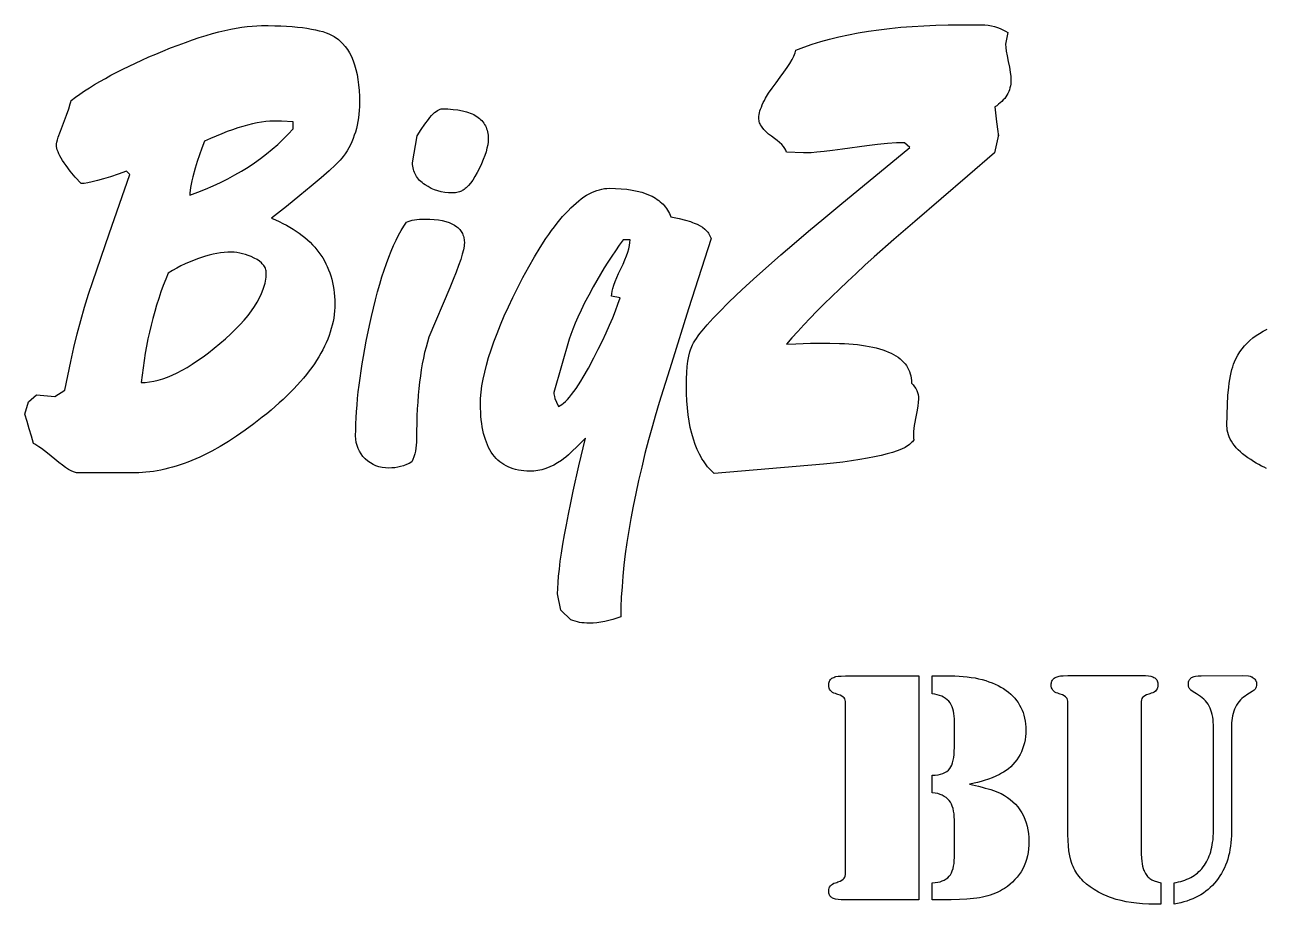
# Model space of a CAD drawing. Extents: x 7 to 905, y -397 to 592.
# Drawn here: x 296.8 to 407.4, y -102.8 to -24.4 of the extents above; entities that cross this region are included whole.
import ezdxf

# ---------------------------------------------------------------- set-up
doc = ezdxf.new("R2010")
doc.units = 0
doc.header["$MEASUREMENT"] = 0
doc.layers.add('TEXT', color=18, linetype='CONTINUOUS')

msp = doc.modelspace()

# ---------------------------------------------------------------- linework, layer by layer
at = {"layer": 'TEXT'}
for points in [[(324.4, -49.29), (324.39, -49.61), (324.37, -49.92), (324.34, -50.23), (324.3, -50.55), (324.24, -50.86), (324.17, -51.18), (324.09, -51.49), (323.99, -51.8), (323.89, -52.12), (323.77, -52.43), (323.64, -52.75), (323.49, -53.06), (323.33, -53.38), (323.16, -53.69), (322.98, -54.01), (322.78, -54.33), (322.58, -54.64), (322.35, -54.96), (322.12, -55.27), (321.87, -55.59), (321.62, -55.91), (321.35, -56.22), (321.06, -56.54), (320.76, -56.86), (320.46, -57.17), (320.13, -57.49), (319.8, -57.81), (319.45, -58.12), (319.09, -58.44), (318.72, -58.76), (318.34, -59.08), (317.94, -59.39), (317.17, -59.99), (316.41, -60.55), (315.65, -61.08), (314.91, -61.56), (314.17, -62), (313.44, -62.41), (313.08, -62.6), (312.72, -62.78), (312.37, -62.95), (312.01, -63.11), (311.66, -63.26), (311.31, -63.4), (310.96, -63.53), (310.61, -63.65), (310.26, -63.76), (309.92, -63.86), (309.58, -63.95), (309.24, -64.03), (308.9, -64.11), (308.57, -64.17), (308.23, -64.22), (307.9, -64.27), (307.57, -64.3), (307.25, -64.32), (306.92, -64.34), (306.6, -64.34), (301.44, -64.34), (301.37, -64.34), (301.29, -64.32), (301.11, -64.27), (300.91, -64.17), (300.67, -64.04), (300.41, -63.87), (300.12, -63.67), (299.8, -63.42), (299.45, -63.14), (298.79, -62.6), (298.25, -62.19), (298.02, -62.03), (297.83, -61.9), (297.66, -61.8), (297.53, -61.73), (297.35, -61.08), (297.16, -60.43), (296.97, -59.77), (296.77, -59.12), (297.11, -58.02), (297.8, -57.4), (299.45, -57.54), (300.34, -56.99), (300.59, -55.7), (300.86, -54.42), (301.14, -53.18), (301.44, -51.95), (301.76, -50.76), (302.1, -49.58), (302.45, -48.43), (302.82, -47.3), (304.3, -43.05), (306.12, -37.75), (305.84, -37.47), (305.09, -37.73), (304.4, -37.95), (303.79, -38.14), (303.25, -38.3), (302.78, -38.42), (302.38, -38.5), (302.05, -38.55), (301.79, -38.57), (301.27, -37.99), (300.82, -37.45), (300.45, -36.96), (300.28, -36.73), (300.14, -36.51), (300.01, -36.3), (299.9, -36.1), (299.8, -35.91), (299.73, -35.74), (299.66, -35.57), (299.62, -35.41), (299.6, -35.27), (299.59, -35.13), (299.6, -35.01), (299.63, -34.86), (299.67, -34.66), (299.74, -34.44), (299.94, -33.88), (300.21, -33.17), (300.48, -32.47), (300.69, -31.89), (300.82, -31.45), (300.87, -31.28), (300.89, -31.15), (301.28, -30.86), (301.68, -30.58), (302.1, -30.3), (302.54, -30.02), (302.99, -29.74), (303.46, -29.47), (303.95, -29.19), (304.45, -28.91), (304.97, -28.64), (305.51, -28.37), (306.06, -28.09), (306.63, -27.82), (307.21, -27.55), (307.82, -27.28), (308.44, -27.02), (309.07, -26.75), (309.76, -26.47), (310.43, -26.22), (311.08, -25.98), (311.71, -25.76), (312.32, -25.55), (312.92, -25.37), (313.5, -25.2), (314.05, -25.05), (314.6, -24.91), (315.12, -24.8), (315.62, -24.7), (316.11, -24.62), (316.58, -24.56), (317.03, -24.52), (317.46, -24.49), (317.87, -24.48), (318.47, -24.48), (319.04, -24.5), (319.58, -24.51), (320.1, -24.54), (320.6, -24.57), (321.07, -24.62), (321.51, -24.66), (321.92, -24.72), (322.32, -24.79), (322.68, -24.86), (323.02, -24.94), (323.33, -25.02), (323.62, -25.12), (323.88, -25.22), (324.12, -25.33), (324.33, -25.44), (324.47, -25.53), (324.6, -25.63), (324.74, -25.73), (324.86, -25.84), (324.98, -25.95), (325.1, -26.07), (325.32, -26.33), (325.53, -26.61), (325.71, -26.92), (325.88, -27.25), (326.03, -27.61), (326.16, -27.99), (326.28, -28.4), (326.38, -28.83), (326.46, -29.28), (326.52, -29.76), (326.56, -30.27), (326.59, -30.8), (326.6, -31.35), (326.59, -31.7), (326.58, -32.05), (326.55, -32.38), (326.51, -32.71), (326.46, -33.03), (326.39, -33.35), (326.32, -33.66), (326.24, -33.97), (326.14, -34.26), (326.03, -34.55), (325.92, -34.84), (325.79, -35.12), (325.65, -35.39), (325.49, -35.65), (325.33, -35.91), (325.15, -36.16), (325.04, -36.31), (324.89, -36.48), (324.7, -36.67), (324.47, -36.89), (323.9, -37.42), (323.18, -38.05), (322.3, -38.8), (321.28, -39.64), (320.1, -40.6), (318.76, -41.66), (319.11, -41.81), (319.45, -41.96), (319.77, -42.12), (320.08, -42.28), (320.39, -42.45), (320.68, -42.62), (320.96, -42.8), (321.23, -42.99), (321.49, -43.18), (321.73, -43.38), (321.97, -43.59), (322.2, -43.8), (322.41, -44.02), (322.62, -44.24), (322.81, -44.47), (322.99, -44.7), (323.16, -44.95), (323.32, -45.19), (323.47, -45.45), (323.61, -45.71), (323.73, -45.97), (323.85, -46.24), (323.95, -46.52), (324.05, -46.8), (324.13, -47.09), (324.2, -47.39), (324.26, -47.69), (324.31, -48), (324.35, -48.31), (324.38, -48.63), (324.39, -48.96)], [(383.57, -34.22), (383.21, -35.81), (380.81, -37.89), (376.09, -41.94), (374.22, -43.56), (372.49, -45.1), (371.66, -45.84), (370.87, -46.57), (370.11, -47.28), (369.38, -47.97), (368.69, -48.64), (368.02, -49.3), (367.38, -49.94), (366.78, -50.56), (366.21, -51.16), (365.66, -51.75), (365.15, -52.32), (364.67, -52.87), (365.48, -52.85), (366.8, -52.8), (368.52, -52.8), (369.4, -52.81), (369.82, -52.83), (370.23, -52.85), (370.62, -52.88), (371, -52.92), (371.36, -52.97), (371.71, -53.02), (372.04, -53.08), (372.36, -53.14), (372.67, -53.22), (372.96, -53.3), (373.24, -53.38), (373.5, -53.48), (373.75, -53.58), (373.99, -53.68), (374.21, -53.8), (374.41, -53.92), (374.61, -54.05), (374.78, -54.18), (374.95, -54.33), (375.1, -54.48), (375.23, -54.63), (375.35, -54.79), (375.46, -54.96), (375.55, -55.14), (375.63, -55.33), (375.69, -55.52), (375.74, -55.71), (375.78, -55.92), (375.8, -56.13), (375.81, -56.35), (375.95, -56.5), (376.08, -56.67), (376.18, -56.84), (376.27, -57.01), (376.34, -57.2), (376.39, -57.38), (376.42, -57.58), (376.43, -57.78), (376.41, -58.04), (376.36, -58.42), (376.27, -58.92), (376.15, -59.52), (376.09, -59.84), (376.04, -60.14), (376, -60.41), (375.98, -60.66), (375.97, -60.88), (375.97, -61.08), (375.99, -61.25), (376.01, -61.4), (375.96, -61.49), (375.89, -61.58), (375.81, -61.66), (375.72, -61.75), (375.62, -61.83), (375.5, -61.92), (375.37, -62), (375.23, -62.08), (374.9, -62.23), (374.53, -62.38), (374.1, -62.53), (373.63, -62.67), (373.1, -62.8), (372.52, -62.93), (371.89, -63.05), (371.21, -63.17), (370.47, -63.28), (369.69, -63.39), (368.86, -63.49), (367.97, -63.59), (358.21, -64.41), (358.06, -64.27), (357.91, -64.12), (357.77, -63.97), (357.63, -63.81), (357.5, -63.64), (357.37, -63.47), (357.25, -63.29), (357.13, -63.1), (357.02, -62.9), (356.91, -62.7), (356.71, -62.28), (356.52, -61.83), (356.36, -61.35), (356.21, -60.85), (356.09, -60.32), (355.98, -59.76), (355.89, -59.18), (355.83, -58.57), (355.78, -57.93), (355.75, -57.27), (355.74, -56.58), (355.75, -55.96), (355.77, -55.4), (355.82, -54.87), (355.88, -54.39), (355.95, -53.96), (356.05, -53.57), (356.1, -53.4), (356.16, -53.23), (356.22, -53.08), (356.29, -52.93), (356.38, -52.76), (356.49, -52.57), (356.63, -52.37), (356.78, -52.15), (356.95, -51.92), (357.15, -51.68), (357.6, -51.15), (358.13, -50.57), (358.75, -49.93), (359.44, -49.23), (360.22, -48.48), (361.08, -47.68), (362.03, -46.82), (363.05, -45.9), (364.16, -44.93), (365.35, -43.91), (366.62, -42.82), (367.98, -41.69), (369.42, -40.49), (375.67, -35.34), (375.19, -34.93), (374.84, -34.93), (374.46, -34.94), (373.66, -35), (372.78, -35.08), (371.82, -35.2), (369.66, -35.5), (368.77, -35.61), (368.01, -35.7), (367.36, -35.77), (366.85, -35.81), (366.45, -35.83), (366.19, -35.82), (364.67, -35.75), (364.61, -35.59), (364.51, -35.43), (364.39, -35.26), (364.24, -35.09), (364.05, -34.91), (363.84, -34.73), (363.6, -34.54), (363.33, -34.34), (363.07, -34.15), (362.84, -33.95), (362.64, -33.75), (362.48, -33.54), (362.42, -33.44), (362.36, -33.34), (362.31, -33.24), (362.27, -33.14), (362.24, -33.04), (362.22, -32.93), (362.2, -32.83), (362.2, -32.73), (362.21, -32.58), (362.22, -32.42), (362.25, -32.26), (362.3, -32.09), (362.35, -31.92), (362.42, -31.74), (362.5, -31.55), (362.59, -31.35), (362.69, -31.15), (362.8, -30.95), (363.07, -30.51), (363.38, -30.05), (363.75, -29.57), (364.11, -29.09), (364.44, -28.64), (364.72, -28.23), (364.96, -27.85), (365.16, -27.5), (365.31, -27.2), (365.43, -26.92), (365.47, -26.8), (365.5, -26.68), (366.21, -26.41), (366.95, -26.15), (367.71, -25.91), (368.51, -25.69), (369.33, -25.48), (370.18, -25.3), (371.05, -25.13), (371.96, -24.98), (372.89, -24.85), (373.85, -24.73), (374.84, -24.63), (375.86, -24.55), (376.9, -24.49), (377.98, -24.45), (379.08, -24.42), (380.21, -24.41), (382.34, -24.41), (382.64, -24.45), (382.93, -24.51), (383.21, -24.57), (383.47, -24.65), (383.72, -24.75), (383.96, -24.85), (384.19, -24.97), (384.4, -25.1), (384.19, -26.14), (384.21, -26.42), (384.25, -26.77), (384.33, -27.19), (384.43, -27.69), (384.54, -28.2), (384.61, -28.63), (384.66, -29.01), (384.67, -29.32), (384.67, -29.5), (384.65, -29.69), (384.62, -29.86), (384.58, -30.04), (384.53, -30.2), (384.47, -30.37), (384.4, -30.53), (384.31, -30.68), (384.22, -30.83), (384.11, -30.97), (383.99, -31.11), (383.86, -31.24), (383.72, -31.37), (383.57, -31.5), (383.41, -31.62), (383.23, -31.73), (383.38, -33.05), (383.49, -33.91), (383.53, -34.16), (383.55, -34.3), (383.56, -34.32), (383.57, -34.32)], [(331.34, -36.71), (331.75, -34.31), (332.1, -33.75), (332.43, -33.26), (332.74, -32.84), (332.88, -32.66), (333.03, -32.5), (333.17, -32.36), (333.3, -32.24), (333.43, -32.14), (333.55, -32.05), (333.67, -31.99), (333.78, -31.94), (333.89, -31.91), (334, -31.9), (334.49, -31.91), (334.95, -31.95), (335.38, -32), (335.78, -32.07), (336.15, -32.17), (336.32, -32.22), (336.48, -32.28), (336.64, -32.35), (336.78, -32.42), (336.92, -32.49), (337.06, -32.57), (337.18, -32.66), (337.29, -32.75), (337.4, -32.85), (337.5, -32.95), (337.59, -33.06), (337.68, -33.17), (337.75, -33.29), (337.82, -33.41), (337.88, -33.54), (337.93, -33.67), (337.98, -33.81), (338.01, -33.96), (338.04, -34.1), (338.06, -34.26), (338.07, -34.42), (338.08, -34.58), (338.06, -34.84), (338.03, -35.11), (337.96, -35.4), (337.88, -35.72), (337.77, -36.06), (337.63, -36.41), (337.47, -36.79), (337.29, -37.2), (337.09, -37.59), (336.89, -37.94), (336.7, -38.25), (336.5, -38.52), (336.31, -38.75), (336.12, -38.94), (336.02, -39.01), (335.93, -39.08), (335.83, -39.14), (335.74, -39.19), (335.68, -39.24), (335.61, -39.28), (335.52, -39.31), (335.41, -39.34), (335.29, -39.37), (335.16, -39.38), (334.85, -39.39), (334.52, -39.38), (334.21, -39.35), (333.89, -39.29), (333.59, -39.21), (333.29, -39.11), (333, -38.99), (332.72, -38.84), (332.44, -38.67), (332.31, -38.58), (332.18, -38.48), (332.07, -38.38), (331.96, -38.28), (331.86, -38.17), (331.77, -38.06), (331.69, -37.94), (331.62, -37.82), (331.55, -37.7), (331.49, -37.57), (331.45, -37.44), (331.41, -37.3), (331.38, -37.16), (331.36, -37.02), (331.34, -36.87)], [(319.66, -33), (319.32, -32.99), (318.98, -32.99), (318.62, -33), (318.25, -33.04), (317.86, -33.09), (317.47, -33.16), (317.06, -33.24), (316.63, -33.35), (316.2, -33.47), (315.75, -33.6), (315.29, -33.76), (314.81, -33.93), (314.32, -34.12), (313.82, -34.33), (313.31, -34.55), (312.78, -34.79), (312.55, -35.4), (312.34, -36.01), (312.14, -36.61), (311.96, -37.2), (311.75, -37.96), (311.67, -38.31), (311.6, -38.62), (311.55, -38.91), (311.51, -39.17), (311.49, -39.4), (311.48, -39.6), (312.19, -39.34), (312.88, -39.06), (313.56, -38.76), (314.22, -38.46), (314.86, -38.14), (315.48, -37.8), (316.08, -37.45), (316.67, -37.09), (317.23, -36.72), (317.78, -36.33), (318.31, -35.92), (318.82, -35.5), (319.32, -35.07), (319.79, -34.62), (320.25, -34.16), (320.69, -33.69), (320.69, -33.07)], [(347.08, -77.75), (346.86, -77.74), (346.64, -77.73), (346.43, -77.71), (346.22, -77.68), (346.02, -77.64), (345.82, -77.59), (345.62, -77.53), (345.43, -77.47), (344.54, -76.58), (344.26, -75.13), (344.27, -74.66), (344.3, -74.13), (344.35, -73.56), (344.42, -72.93), (344.5, -72.24), (344.61, -71.51), (344.73, -70.72), (344.88, -69.88), (345.04, -68.98), (345.23, -68.04), (345.43, -67.04), (345.65, -65.98), (346.16, -63.72), (346.74, -61.25), (346.06, -61.94), (345.48, -62.5), (345.23, -62.74), (345, -62.94), (344.79, -63.11), (344.6, -63.24), (344.26, -63.47), (343.91, -63.66), (343.56, -63.83), (343.21, -63.97), (342.86, -64.07), (342.5, -64.15), (342.33, -64.17), (342.15, -64.19), (341.97, -64.2), (341.79, -64.21), (341.52, -64.2), (341.25, -64.18), (341, -64.15), (340.76, -64.11), (340.52, -64.06), (340.29, -64), (340.07, -63.92), (339.86, -63.83), (339.66, -63.73), (339.47, -63.62), (339.28, -63.5), (339.11, -63.36), (338.94, -63.22), (338.78, -63.06), (338.63, -62.89), (338.49, -62.71), (338.35, -62.52), (338.23, -62.31), (338.11, -62.1), (338.01, -61.87), (337.91, -61.63), (337.82, -61.38), (337.74, -61.12), (337.66, -60.84), (337.6, -60.56), (337.54, -60.26), (337.5, -59.95), (337.46, -59.63), (337.43, -59.3), (337.41, -58.95), (337.39, -58.59), (337.39, -58.23), (337.4, -57.71), (337.45, -57.16), (337.52, -56.59), (337.62, -56), (337.76, -55.38), (337.92, -54.74), (338.11, -54.07), (338.33, -53.38), (338.58, -52.66), (338.86, -51.92), (339.17, -51.16), (339.51, -50.37), (339.88, -49.55), (340.28, -48.71), (340.71, -47.84), (341.17, -46.95), (341.69, -45.99), (342.21, -45.09), (342.72, -44.25), (343.22, -43.47), (343.47, -43.1), (343.72, -42.75), (343.97, -42.42), (344.22, -42.1), (344.46, -41.79), (344.71, -41.5), (344.95, -41.23), (345.19, -40.98), (345.43, -40.73), (345.67, -40.51), (345.9, -40.3), (346.14, -40.1), (346.37, -39.92), (346.61, -39.76), (346.84, -39.61), (347.07, -39.48), (347.3, -39.36), (347.53, -39.26), (347.75, -39.18), (347.98, -39.11), (348.2, -39.05), (348.43, -39.01), (348.65, -38.99), (348.87, -38.98), (349.42, -38.99), (349.94, -39.02), (350.44, -39.07), (350.91, -39.14), (351.35, -39.23), (351.77, -39.34), (352.15, -39.47), (352.51, -39.62), (352.68, -39.7), (352.84, -39.79), (352.99, -39.88), (353.14, -39.98), (353.28, -40.08), (353.41, -40.18), (353.54, -40.3), (353.66, -40.41), (353.77, -40.53), (353.88, -40.66), (353.98, -40.79), (354.07, -40.93), (354.15, -41.07), (354.23, -41.22), (354.3, -41.37), (354.36, -41.53), (355.09, -41.69), (355.67, -41.83), (356.12, -41.96), (356.29, -42.02), (356.43, -42.08), (356.71, -42.19), (356.96, -42.32), (357.19, -42.46), (357.39, -42.63), (357.48, -42.71), (357.56, -42.81), (357.64, -42.9), (357.71, -43), (357.78, -43.11), (357.84, -43.22), (357.89, -43.33), (357.94, -43.45), (355.94, -49.73), (354.4, -54.6), (353.32, -58.08), (352.96, -59.29), (352.71, -60.15), (352.37, -61.41), (352.05, -62.64), (351.76, -63.85), (351.48, -65.03), (351.23, -66.19), (351, -67.32), (350.79, -68.42), (350.6, -69.5), (350.44, -70.55), (350.29, -71.58), (350.17, -72.58), (350.07, -73.55), (350, -74.5), (349.94, -75.43), (349.91, -76.32), (349.9, -77.2), (349.54, -77.32), (349.18, -77.44), (348.82, -77.53), (348.47, -77.61), (348.12, -77.67), (347.77, -77.71), (347.42, -77.74)], [(331.27, -63.38), (331.03, -63.51), (330.78, -63.62), (330.53, -63.72), (330.27, -63.79), (330.02, -63.85), (329.75, -63.9), (329.48, -63.92), (329.21, -63.93), (328.91, -63.92), (328.61, -63.88), (328.33, -63.81), (328.07, -63.72), (327.81, -63.61), (327.57, -63.47), (327.33, -63.3), (327.11, -63.11), (326.91, -62.89), (326.74, -62.67), (326.59, -62.43), (326.47, -62.18), (326.38, -61.91), (326.31, -61.64), (326.27, -61.35), (326.25, -61.04), (326.26, -60.52), (326.27, -59.99), (326.3, -59.44), (326.33, -58.88), (326.38, -58.31), (326.43, -57.73), (326.49, -57.13), (326.56, -56.53), (326.65, -55.9), (326.74, -55.27), (326.84, -54.63), (326.95, -53.97), (327.2, -52.62), (327.49, -51.22), (327.67, -50.42), (327.84, -49.66), (328.03, -48.92), (328.21, -48.22), (328.4, -47.54), (328.6, -46.89), (328.8, -46.27), (329, -45.68), (329.21, -45.12), (329.42, -44.59), (329.64, -44.09), (329.86, -43.61), (330.09, -43.17), (330.32, -42.75), (330.55, -42.36), (330.79, -42.01), (330.95, -41.94), (331.13, -41.89), (331.31, -41.84), (331.51, -41.8), (331.72, -41.77), (331.95, -41.75), (332.19, -41.74), (332.44, -41.73), (332.86, -41.74), (333.26, -41.76), (333.63, -41.81), (333.97, -41.86), (334.29, -41.94), (334.58, -42.03), (334.84, -42.14), (335.07, -42.26), (335.27, -42.41), (335.37, -42.48), (335.45, -42.56), (335.53, -42.65), (335.6, -42.74), (335.67, -42.83), (335.73, -42.93), (335.78, -43.03), (335.82, -43.14), (335.86, -43.25), (335.89, -43.36), (335.93, -43.6), (335.95, -43.86), (335.94, -43.99), (335.92, -44.13), (335.86, -44.47), (335.76, -44.87), (335.62, -45.34), (335.43, -45.87), (335.21, -46.47), (334.95, -47.12), (334.64, -47.85), (332.78, -52.25), (332.65, -52.69), (332.53, -53.16), (332.41, -53.63), (332.3, -54.13), (332.2, -54.64), (332.11, -55.17), (332.03, -55.71), (331.96, -56.27), (331.89, -56.84), (331.84, -57.43), (331.79, -58.04), (331.75, -58.66), (331.72, -59.3), (331.7, -59.96), (331.69, -60.63), (331.68, -61.32), (331.68, -61.61), (331.66, -61.89), (331.63, -62.16), (331.58, -62.42), (331.52, -62.67), (331.45, -62.92), (331.37, -63.15)], [(345.29, -52.45), (343.92, -57.2), (343.92, -57.31), (343.94, -57.43), (343.98, -57.56), (344.02, -57.71), (344.15, -58.05), (344.33, -58.43), (344.48, -58.36), (344.63, -58.26), (344.8, -58.13), (344.97, -57.98), (345.14, -57.8), (345.32, -57.6), (345.51, -57.37), (345.7, -57.11), (345.91, -56.83), (346.11, -56.52), (346.33, -56.18), (346.55, -55.82), (347.01, -55.01), (347.49, -54.1), (347.89, -53.33), (348.26, -52.58), (348.59, -51.87), (348.9, -51.18), (349.18, -50.53), (349.42, -49.9), (349.64, -49.31), (349.83, -48.74), (349.07, -48.6), (349.09, -48.4), (349.12, -48.17), (349.19, -47.91), (349.28, -47.62), (349.39, -47.3), (349.54, -46.95), (349.7, -46.57), (349.9, -46.16), (350.09, -45.76), (350.26, -45.37), (350.4, -45.01), (350.52, -44.68), (350.61, -44.37), (350.67, -44.08), (350.71, -43.82), (350.72, -43.59), (350.1, -43.59), (349.76, -44.06), (349.42, -44.55), (349.08, -45.05), (348.75, -45.56), (348.41, -46.09), (348.08, -46.64), (347.75, -47.2), (347.42, -47.78), (347.03, -48.51), (346.67, -49.21), (346.35, -49.85), (346.07, -50.46), (345.82, -51.02), (345.61, -51.54), (345.43, -52.02)], [(307.15, -56.3), (307.51, -56.29), (307.89, -56.25), (308.27, -56.18), (308.67, -56.09), (309.07, -55.96), (309.49, -55.81), (309.91, -55.64), (310.34, -55.43), (310.79, -55.2), (311.24, -54.95), (311.7, -54.66), (312.17, -54.35), (312.66, -54.01), (313.15, -53.64), (313.65, -53.25), (314.16, -52.83), (314.66, -52.4), (315.12, -51.97), (315.56, -51.55), (315.96, -51.14), (316.33, -50.73), (316.67, -50.32), (316.98, -49.92), (317.25, -49.52), (317.49, -49.13), (317.7, -48.75), (317.88, -48.37), (318.02, -47.99), (318.14, -47.62), (318.18, -47.44), (318.22, -47.26), (318.25, -47.08), (318.27, -46.9), (318.28, -46.72), (318.28, -46.54), (318.28, -46.44), (318.27, -46.34), (318.24, -46.24), (318.22, -46.15), (318.18, -46.06), (318.13, -45.97), (318.08, -45.88), (318.02, -45.8), (317.94, -45.71), (317.87, -45.63), (317.68, -45.48), (317.47, -45.34), (317.22, -45.2), (316.95, -45.08), (316.69, -44.98), (316.43, -44.89), (316.18, -44.82), (315.93, -44.76), (315.68, -44.72), (315.43, -44.69), (315.19, -44.69), (314.87, -44.69), (314.54, -44.72), (314.22, -44.75), (313.88, -44.8), (313.55, -44.87), (313.2, -44.95), (312.86, -45.04), (312.51, -45.15), (312.15, -45.27), (311.8, -45.41), (311.43, -45.56), (311.07, -45.73), (310.69, -45.91), (310.32, -46.11), (309.94, -46.32), (309.55, -46.54), (309.33, -47.1), (309.11, -47.66), (308.9, -48.23), (308.71, -48.8), (308.52, -49.39), (308.35, -49.98), (308.18, -50.58), (308.02, -51.18), (307.88, -51.8), (307.74, -52.42), (307.62, -53.05), (307.5, -53.68), (307.4, -54.33), (307.31, -54.98), (307.22, -55.64)], [(376.45, -82.45), (376.45, -102.42), (369.93, -102.42), (369.54, -102.42), (369.27, -102.4), (369.04, -102.37), (368.94, -102.34), (368.85, -102.31), (368.77, -102.27), (368.7, -102.22), (368.63, -102.17), (368.58, -102.11), (368.53, -102.05), (368.5, -101.98), (368.47, -101.9), (368.44, -101.82), (368.43, -101.73), (368.43, -101.64), (368.44, -101.51), (368.47, -101.39), (368.51, -101.28), (368.58, -101.17), (368.66, -101.08), (368.76, -101.01), (368.89, -100.94), (369.03, -100.89), (369.14, -100.86), (369.25, -100.81), (369.45, -100.74), (369.59, -100.66), (369.71, -100.58), (369.8, -100.5), (369.85, -100.41), (369.88, -100.3), (369.91, -100.16), (369.92, -99.99), (369.93, -99.78), (369.93, -85.11), (369.92, -84.92), (369.91, -84.75), (369.88, -84.62), (369.85, -84.51), (369.8, -84.42), (369.71, -84.34), (369.59, -84.26), (369.45, -84.18), (369.25, -84.11), (369.14, -84.07), (369.03, -84.03), (368.89, -83.98), (368.76, -83.92), (368.66, -83.84), (368.58, -83.75), (368.51, -83.65), (368.47, -83.54), (368.44, -83.41), (368.43, -83.28), (368.43, -83.18), (368.45, -83.09), (368.47, -83), (368.5, -82.92), (368.54, -82.85), (368.59, -82.78), (368.65, -82.72), (368.71, -82.67), (368.79, -82.62), (368.87, -82.59), (368.96, -82.55), (369.06, -82.52), (369.28, -82.49), (369.54, -82.48), (369.93, -82.45)], [(377.65, -84.06), (377.65, -82.45), (379.27, -82.45), (379.66, -82.45), (380.04, -82.47), (380.42, -82.5), (380.78, -82.54), (381.13, -82.59), (381.47, -82.64), (381.79, -82.71), (382.11, -82.79), (382.42, -82.87), (382.71, -82.97), (382.99, -83.07), (383.26, -83.19), (383.52, -83.31), (383.77, -83.45), (384.01, -83.59), (384.24, -83.75), (384.45, -83.91), (384.65, -84.08), (384.84, -84.26), (385.01, -84.45), (385.17, -84.64), (385.31, -84.84), (385.44, -85.05), (385.56, -85.27), (385.66, -85.5), (385.75, -85.73), (385.83, -85.97), (385.89, -86.22), (385.94, -86.48), (385.98, -86.74), (386, -87.02), (386, -87.3), (385.99, -87.59), (385.97, -87.87), (385.93, -88.15), (385.87, -88.42), (385.8, -88.69), (385.71, -88.96), (385.6, -89.21), (385.48, -89.47), (385.34, -89.71), (385.19, -89.94), (385.03, -90.16), (384.85, -90.36), (384.65, -90.55), (384.45, -90.73), (384.23, -90.89), (384, -91.04), (383.82, -91.14), (383.64, -91.25), (383.33, -91.39), (383.01, -91.53), (382.66, -91.66), (382.29, -91.79), (382.01, -91.87), (381.69, -91.95), (380.97, -92.12), (381.77, -92.28), (382.09, -92.36), (382.38, -92.45), (382.64, -92.51), (382.89, -92.58), (383.12, -92.66), (383.34, -92.75), (383.56, -92.85), (383.79, -92.95), (384.08, -93.11), (384.35, -93.29), (384.61, -93.48), (384.85, -93.68), (385.07, -93.9), (385.27, -94.14), (385.46, -94.39), (385.63, -94.66), (385.78, -94.94), (385.91, -95.24), (386.02, -95.54), (386.11, -95.85), (386.18, -96.17), (386.23, -96.51), (386.26, -96.85), (386.27, -97.21), (386.26, -97.55), (386.24, -97.88), (386.19, -98.2), (386.13, -98.51), (386.06, -98.81), (385.96, -99.1), (385.85, -99.38), (385.72, -99.65), (385.57, -99.91), (385.41, -100.15), (385.23, -100.39), (385.03, -100.62), (384.82, -100.83), (384.59, -101.03), (384.35, -101.22), (384.09, -101.4), (383.91, -101.5), (383.73, -101.61), (383.51, -101.72), (383.29, -101.82), (383.06, -101.91), (382.83, -101.99), (382.6, -102.06), (382.36, -102.13), (382.12, -102.19), (381.87, -102.24), (381.62, -102.28), (381.34, -102.31), (380.74, -102.37), (380.07, -102.4), (379.33, -102.42), (377.65, -102.42), (377.65, -100.89), (377.9, -100.87), (378.14, -100.84), (378.35, -100.8), (378.55, -100.73), (378.73, -100.65), (378.89, -100.56), (379.04, -100.45), (379.16, -100.32), (379.27, -100.18), (379.36, -100.01), (379.44, -99.83), (379.51, -99.63), (379.56, -99.41), (379.6, -99.17), (379.62, -98.92), (379.63, -98.64), (379.63, -95.29), (379.62, -95.01), (379.6, -94.76), (379.56, -94.51), (379.51, -94.29), (379.44, -94.08), (379.36, -93.9), (379.27, -93.72), (379.16, -93.57), (379.04, -93.43), (378.89, -93.31), (378.73, -93.2), (378.55, -93.1), (378.35, -93.02), (378.14, -92.95), (377.9, -92.9), (377.65, -92.87), (377.65, -91.31), (377.92, -91.29), (378.17, -91.26), (378.4, -91.21), (378.61, -91.15), (378.79, -91.07), (378.95, -90.97), (379.09, -90.85), (379.21, -90.72), (379.3, -90.57), (379.39, -90.4), (379.46, -90.2), (379.52, -89.97), (379.57, -89.73), (379.6, -89.46), (379.62, -89.16), (379.63, -88.84), (379.63, -86.29), (379.62, -86.05), (379.59, -85.82), (379.55, -85.6), (379.5, -85.4), (379.43, -85.21), (379.34, -85.04), (379.24, -84.87), (379.12, -84.72), (378.98, -84.59), (378.83, -84.47), (378.67, -84.36), (378.5, -84.27), (378.31, -84.2), (378.1, -84.14), (377.88, -84.09)], [(398.04, -100.89), (398.04, -102.81), (397.59, -102.81), (396.97, -102.8), (396.4, -102.77), (395.87, -102.73), (395.39, -102.67), (394.94, -102.59), (394.49, -102.49), (394.06, -102.38), (393.64, -102.24), (393.44, -102.17), (393.25, -102.1), (392.89, -101.94), (392.47, -101.72), (392.09, -101.5), (391.73, -101.26), (391.41, -101.01), (391.12, -100.75), (390.99, -100.62), (390.87, -100.48), (390.75, -100.34), (390.64, -100.2), (390.54, -100.06), (390.45, -99.91), (390.36, -99.76), (390.28, -99.6), (390.21, -99.44), (390.14, -99.26), (390.08, -99.08), (390.02, -98.89), (389.92, -98.49), (389.84, -98.06), (389.79, -97.6), (389.76, -97.12), (389.75, -96.6), (389.75, -85.08), (389.74, -84.89), (389.73, -84.72), (389.7, -84.59), (389.67, -84.48), (389.62, -84.4), (389.53, -84.31), (389.42, -84.23), (389.27, -84.15), (389.07, -84.08), (388.96, -84.04), (388.85, -84), (388.71, -83.95), (388.59, -83.89), (388.48, -83.81), (388.4, -83.72), (388.33, -83.62), (388.29, -83.51), (388.26, -83.38), (388.25, -83.25), (388.25, -83.16), (388.27, -83.07), (388.29, -82.99), (388.32, -82.91), (388.36, -82.84), (388.41, -82.77), (388.47, -82.71), (388.53, -82.66), (388.61, -82.61), (388.69, -82.56), (388.78, -82.53), (388.87, -82.5), (388.98, -82.48), (389.09, -82.46), (389.33, -82.45), (389.75, -82.42), (396.27, -82.42), (396.66, -82.42), (396.92, -82.44), (397.14, -82.49), (397.33, -82.55), (397.41, -82.59), (397.49, -82.64), (397.55, -82.69), (397.61, -82.75), (397.66, -82.82), (397.7, -82.89), (397.73, -82.97), (397.75, -83.06), (397.77, -83.15), (397.77, -83.25), (397.76, -83.38), (397.73, -83.51), (397.69, -83.62), (397.62, -83.72), (397.54, -83.81), (397.43, -83.89), (397.31, -83.95), (397.17, -84), (397.05, -84.04), (396.95, -84.08), (396.75, -84.15), (396.6, -84.23), (396.49, -84.31), (396.4, -84.39), (396.35, -84.48), (396.31, -84.59), (396.29, -84.73), (396.28, -84.9), (396.27, -85.11), (396.27, -97.36), (396.28, -97.88), (396.29, -98.33), (396.31, -98.69), (396.33, -98.97), (396.37, -99.2), (396.41, -99.42), (396.46, -99.62), (396.51, -99.81), (396.53, -99.81), (396.54, -99.83), (396.54, -99.84), (396.65, -100.06), (396.77, -100.25), (396.84, -100.33), (396.91, -100.41), (396.98, -100.47), (397.05, -100.53), (397.13, -100.58), (397.22, -100.63), (397.45, -100.72), (397.72, -100.81)], [(399.21, -102.81), (399.21, -100.89), (399.41, -100.86), (399.61, -100.82), (399.81, -100.78), (400, -100.72), (400.18, -100.66), (400.36, -100.59), (400.53, -100.52), (400.69, -100.44), (400.85, -100.34), (401, -100.25), (401.15, -100.14), (401.29, -100.03), (401.43, -99.9), (401.56, -99.78), (401.68, -99.64), (401.8, -99.49), (401.91, -99.34), (402.01, -99.19), (402.11, -99.02), (402.2, -98.86), (402.28, -98.68), (402.35, -98.5), (402.42, -98.32), (402.48, -98.13), (402.53, -97.93), (402.58, -97.73), (402.62, -97.52), (402.65, -97.3), (402.68, -97.08), (402.7, -96.86), (402.71, -96.39), (402.71, -86.82), (402.7, -86.58), (402.69, -86.35), (402.66, -86.12), (402.62, -85.91), (402.56, -85.7), (402.5, -85.51), (402.42, -85.32), (402.34, -85.14), (402.24, -84.98), (402.12, -84.82), (402, -84.67), (401.87, -84.53), (401.72, -84.4), (401.56, -84.28), (401.39, -84.17), (401.21, -84.06), (401.05, -83.97), (400.91, -83.88), (400.7, -83.73), (400.65, -83.67), (400.6, -83.61), (400.57, -83.55), (400.54, -83.48), (400.51, -83.33), (400.49, -83.16), (400.5, -83.07), (400.51, -82.98), (400.53, -82.9), (400.56, -82.83), (400.6, -82.77), (400.65, -82.71), (400.7, -82.66), (400.76, -82.61), (400.84, -82.57), (400.92, -82.54), (401.01, -82.51), (401.12, -82.49), (401.35, -82.46), (401.63, -82.45), (405.28, -82.42), (405.84, -82.46), (405.99, -82.49), (406.12, -82.54), (406.15, -82.54), (406.17, -82.55), (406.18, -82.57), (406.27, -82.63), (406.34, -82.69), (406.41, -82.76), (406.47, -82.84), (406.51, -82.91), (406.55, -82.99), (406.57, -83.08), (406.57, -83.16), (406.56, -83.31), (406.54, -83.43), (406.5, -83.53), (406.45, -83.63), (406.34, -83.73), (406.18, -83.84), (405.7, -84.15), (405.54, -84.25), (405.39, -84.35), (405.25, -84.47), (405.12, -84.6), (405, -84.74), (404.88, -84.89), (404.78, -85.06), (404.69, -85.23), (404.6, -85.41), (404.53, -85.6), (404.47, -85.8), (404.42, -86), (404.38, -86.21), (404.35, -86.43), (404.33, -86.65), (404.33, -86.88), (404.33, -96.37), (404.32, -96.7), (404.31, -97.02), (404.28, -97.33), (404.24, -97.64), (404.19, -97.94), (404.14, -98.23), (404.07, -98.51), (403.99, -98.79), (403.9, -99.06), (403.8, -99.32), (403.69, -99.57), (403.57, -99.82), (403.44, -100.06), (403.29, -100.29), (403.14, -100.51), (402.98, -100.72), (402.81, -100.93), (402.63, -101.13), (402.44, -101.31), (402.24, -101.49), (402.03, -101.65), (401.82, -101.81), (401.59, -101.96), (401.36, -102.09), (401.12, -102.22), (400.87, -102.33), (400.62, -102.43), (400.35, -102.53), (400.08, -102.61), (399.8, -102.69), (399.51, -102.75)]]:
    msp.add_lwpolyline(points, close=True, dxfattribs=at)
msp.add_lwpolyline([(407.46, -63.97), (407.23, -63.86), (407, -63.75), (406.76, -63.62), (406.53, -63.48), (406.29, -63.33), (406.05, -63.17), (405.79, -63), (405.55, -62.83), (405.32, -62.65), (405.12, -62.47), (404.92, -62.29), (404.75, -62.11), (404.59, -61.92), (404.45, -61.73), (404.33, -61.54), (404.22, -61.35), (404.13, -61.15), (404.05, -60.96), (403.99, -60.76), (403.95, -60.56), (403.93, -60.36), (403.92, -60.15), (403.93, -59.17), (403.96, -58.27), (404.01, -57.45), (404.09, -56.7), (404.13, -56.35), (404.19, -56.02), (404.24, -55.71), (404.3, -55.42), (404.37, -55.15), (404.44, -54.9), (404.52, -54.66), (404.6, -54.45), (404.74, -54.14), (404.9, -53.85), (405.08, -53.57), (405.27, -53.3), (405.48, -53.04), (405.72, -52.79), (405.97, -52.56), (406.24, -52.33), (406.53, -52.12), (406.83, -51.92), (407.16, -51.73), (407.5, -51.55)], dxfattribs=at)

doc.saveas('drawing.dxf')
